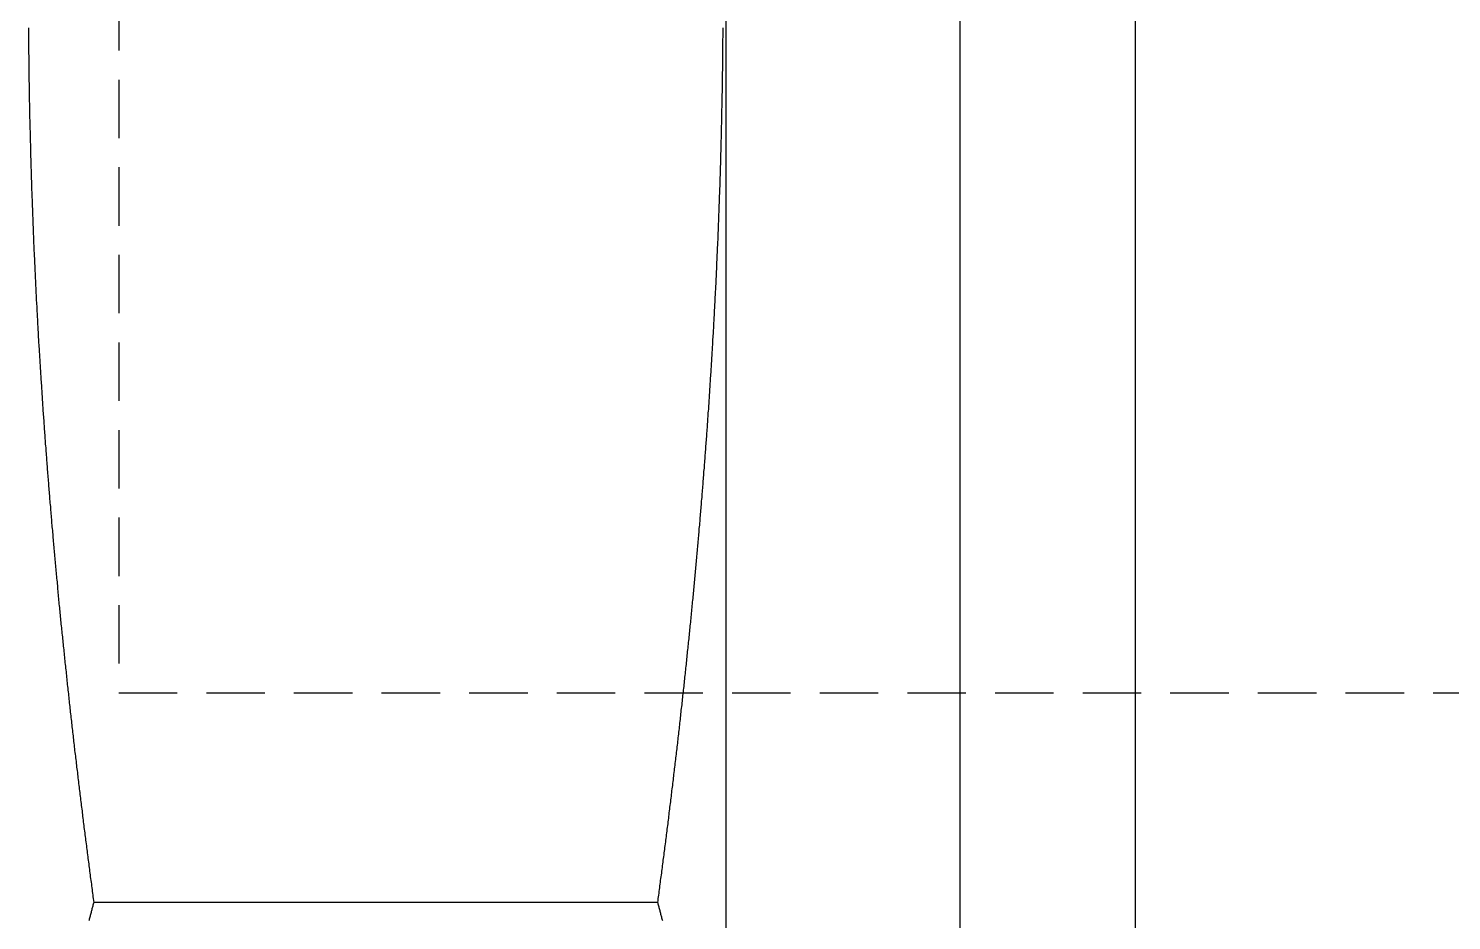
# Model space of a CAD drawing. Extents: x 0 to 112, y -21 to 77.
# Drawn here: x 44.34 to 56.52, y 6.46 to 14.1 of the extents above; entities that cross this region are included whole.
import ezdxf

# ---------------------------------------------------------------- set-up
doc = ezdxf.new("R2010")
doc.units = 0
doc.linetypes.add('DASHED', pattern=[0.75, 0.5, -0.25])
doc.layers.get('0').update_dxf_attribs({"linetype": 'CONTINUOUS'})

msp = doc.modelspace()

# ---------------------------------------------------------------- linework, layer by layer
at = {"color": 7, "linetype": 'CONTINUOUS'}
for p, q in [((50.317, 1.011), (50.317, 27.811)), ((52.317, 2.411), (52.317, 26.411)), ((53.817, 24.911), (53.817, 3.911)), ((49.73, 6.617), (44.903, 6.617))]:
    msp.add_line(p, q, dxfattribs=at)
at = {"color": 3, "linetype": 'DASHED'}
for p, q in [((45.117, 20.411), (45.117, 8.411)), ((45.117, 8.411), (68.717, 8.411))]:
    msp.add_line(p, q, dxfattribs=at)
at = {"color": 7}
for points in [[(44.345, 14.104, 0), (44.345, 14.088, 0), (44.345, 14.072, 0), (44.345, 14.056, 0), (44.345, 14.041, 0), (44.345, 14.025, 0), (44.345, 14.009, 0), (44.346, 13.993, 0), (44.346, 13.977, 0), (44.346, 13.962, 0), (44.346, 13.946, 0), (44.346, 13.93, 0), (44.346, 13.914, 0), (44.346, 13.899, 0), (44.346, 13.883, 0), (44.347, 13.867, 0), (44.347, 13.851, 0), (44.347, 13.835, 0), (44.347, 13.82, 0), (44.347, 13.804, 0), (44.348, 13.788, 0), (44.348, 13.772, 0), (44.348, 13.757, 0), (44.348, 13.741, 0), (44.348, 13.725, 0), (44.349, 13.709, 0), (44.349, 13.693, 0), (44.349, 13.678, 0), (44.349, 13.662, 0), (44.349, 13.646, 0), (44.35, 13.63, 0), (44.35, 13.614, 0), (44.35, 13.599, 0), (44.35, 13.583, 0), (44.351, 13.567, 0), (44.351, 13.551, 0), (44.351, 13.536, 0), (44.352, 13.52, 0), (44.352, 13.504, 0), (44.352, 13.488, 0), (44.352, 13.473, 0), (44.353, 13.457, 0), (44.353, 13.441, 0), (44.353, 13.425, 0), (44.354, 13.409, 0), (44.354, 13.394, 0), (44.354, 13.378, 0), (44.355, 13.362, 0), (44.355, 13.346, 0), (44.355, 13.331, 0), (44.356, 13.315, 0), (44.356, 13.299, 0), (44.356, 13.283, 0), (44.357, 13.267, 0), (44.357, 13.252, 0), (44.357, 13.236, 0), (44.358, 13.22, 0), (44.358, 13.204, 0), (44.358, 13.188, 0), (44.359, 13.173, 0), (44.359, 13.157, 0), (44.36, 13.141, 0), (44.36, 13.125, 0), (44.361, 13.11, 0), (44.361, 13.094, 0), (44.361, 13.078, 0), (44.362, 13.062, 0), (44.362, 13.046, 0), (44.363, 13.031, 0), (44.363, 13.015, 0), (44.363, 12.999, 0), (44.364, 12.983, 0), (44.364, 12.968, 0), (44.365, 12.952, 0), (44.365, 12.936, 0), (44.366, 12.92, 0), (44.366, 12.905, 0), (44.367, 12.889, 0), (44.367, 12.873, 0), (44.368, 12.857, 0), (44.368, 12.841, 0), (44.369, 12.826, 0), (44.369, 12.81, 0), (44.37, 12.794, 0), (44.37, 12.778, 0), (44.371, 12.762, 0), (44.371, 12.747, 0), (44.372, 12.731, 0), (44.372, 12.715, 0), (44.373, 12.699, 0), (44.373, 12.684, 0), (44.374, 12.668, 0), (44.374, 12.652, 0), (44.375, 12.636, 0), (44.375, 12.62, 0), (44.376, 12.605, 0), (44.377, 12.589, 0), (44.377, 12.573, 0), (44.378, 12.557, 0), (44.378, 12.542, 0), (44.379, 12.526, 0), (44.379, 12.51, 0), (44.38, 12.494, 0), (44.381, 12.479, 0), (44.381, 12.463, 0), (44.382, 12.447, 0), (44.382, 12.431, 0), (44.383, 12.415, 0), (44.384, 12.4, 0), (44.384, 12.384, 0), (44.385, 12.368, 0), (44.386, 12.352, 0), (44.386, 12.337, 0), (44.387, 12.321, 0), (44.388, 12.305, 0), (44.388, 12.289, 0), (44.389, 12.274, 0), (44.389, 12.258, 0), (44.39, 12.242, 0), (44.391, 12.226, 0), (44.392, 12.21, 0), (44.392, 12.195, 0), (44.393, 12.179, 0), (44.394, 12.163, 0), (44.394, 12.147, 0), (44.395, 12.132, 0), (44.396, 12.116, 0), (44.396, 12.1, 0), (44.397, 12.084, 0), (44.398, 12.069, 0), (44.398, 12.053, 0), (44.399, 12.037, 0), (44.4, 12.021, 0), (44.401, 12.005, 0), (44.401, 11.99, 0), (44.402, 11.974, 0), (44.403, 11.958, 0), (44.404, 11.943, 0), (44.404, 11.927, 0), (44.405, 11.911, 0), (44.406, 11.895, 0), (44.407, 11.879, 0), (44.408, 11.864, 0), (44.408, 11.848, 0), (44.409, 11.832, 0), (44.41, 11.816, 0), (44.411, 11.801, 0), (44.411, 11.785, 0), (44.412, 11.769, 0), (44.413, 11.753, 0), (44.414, 11.738, 0), (44.415, 11.722, 0), (44.416, 11.706, 0), (44.416, 11.69, 0), (44.417, 11.675, 0), (44.418, 11.659, 0), (44.419, 11.643, 0), (44.42, 11.627, 0), (44.421, 11.611, 0), (44.422, 11.596, 0), (44.422, 11.58, 0), (44.423, 11.564, 0), (44.424, 11.549, 0), (44.425, 11.533, 0), (44.426, 11.517, 0), (44.427, 11.501, 0), (44.428, 11.485, 0), (44.429, 11.47, 0), (44.429, 11.454, 0), (44.43, 11.438, 0), (44.431, 11.422, 0), (44.432, 11.407, 0), (44.433, 11.391, 0), (44.434, 11.375, 0), (44.435, 11.359, 0), (44.436, 11.344, 0), (44.437, 11.328, 0), (44.438, 11.312, 0), (44.439, 11.296, 0), (44.44, 11.281, 0), (44.441, 11.265, 0), (44.442, 11.249, 0), (44.443, 11.233, 0), (44.444, 11.218, 0), (44.444, 11.202, 0), (44.446, 11.186, 0), (44.447, 11.17, 0), (44.447, 11.155, 0), (44.449, 11.139, 0), (44.45, 11.123, 0), (44.45, 11.107, 0), (44.452, 11.092, 0), (44.453, 11.076, 0), (44.453, 11.06, 0), (44.455, 11.044, 0), (44.456, 11.029, 0), (44.457, 11.013, 0), (44.458, 10.997, 0), (44.459, 10.981, 0), (44.46, 10.966, 0), (44.461, 10.95, 0), (44.462, 10.934, 0), (44.463, 10.918, 0), (44.464, 10.903, 0), (44.465, 10.887, 0), (44.466, 10.871, 0), (44.467, 10.855, 0), (44.468, 10.84, 0), (44.469, 10.824, 0), (44.47, 10.808, 0), (44.471, 10.792, 0), (44.472, 10.777, 0), (44.474, 10.761, 0), (44.475, 10.745, 0), (44.476, 10.729, 0), (44.477, 10.714, 0), (44.478, 10.698, 0), (44.479, 10.682, 0), (44.48, 10.666, 0), (44.481, 10.651, 0), (44.483, 10.635, 0), (44.484, 10.619, 0), (44.485, 10.604, 0), (44.486, 10.588, 0), (44.487, 10.572, 0), (44.488, 10.556, 0), (44.489, 10.54, 0), (44.491, 10.525, 0), (44.492, 10.509, 0), (44.493, 10.493, 0), (44.494, 10.478, 0), (44.495, 10.462, 0), (44.496, 10.446, 0), (44.498, 10.43, 0), (44.499, 10.415, 0), (44.5, 10.399, 0), (44.501, 10.383, 0), (44.502, 10.367, 0), (44.504, 10.352, 0), (44.505, 10.336, 0), (44.506, 10.32, 0), (44.507, 10.305, 0), (44.509, 10.289, 0), (44.51, 10.273, 0), (44.511, 10.257, 0), (44.512, 10.242, 0), (44.514, 10.226, 0), (44.515, 10.21, 0), (44.516, 10.194, 0), (44.517, 10.179, 0), (44.519, 10.163, 0), (44.52, 10.147, 0), (44.521, 10.131, 0), (44.522, 10.116, 0), (44.524, 10.1, 0), (44.525, 10.084, 0), (44.526, 10.069, 0), (44.528, 10.053, 0), (44.529, 10.037, 0), (44.53, 10.021, 0), (44.532, 10.006, 0), (44.533, 9.99, 0), (44.534, 9.974, 0), (44.535, 9.958, 0), (44.537, 9.943, 0), (44.538, 9.927, 0), (44.539, 9.911, 0), (44.541, 9.895, 0), (44.542, 9.88, 0), (44.543, 9.864, 0), (44.545, 9.848, 0), (44.546, 9.833, 0), (44.547, 9.817, 0), (44.549, 9.801, 0), (44.55, 9.785, 0), (44.552, 9.77, 0), (44.553, 9.754, 0), (44.554, 9.738, 0), (44.556, 9.723, 0), (44.557, 9.707, 0), (44.559, 9.691, 0), (44.56, 9.675, 0), (44.561, 9.66, 0), (44.563, 9.644, 0), (44.564, 9.628, 0), (44.566, 9.612, 0), (44.567, 9.597, 0), (44.568, 9.581, 0), (44.57, 9.565, 0), (44.571, 9.55, 0), (44.573, 9.534, 0), (44.574, 9.518, 0), (44.575, 9.502, 0), (44.577, 9.487, 0), (44.578, 9.471, 0), (44.58, 9.455, 0), (44.581, 9.44, 0), (44.583, 9.424, 0), (44.584, 9.408, 0), (44.586, 9.392, 0), (44.587, 9.377, 0), (44.589, 9.361, 0), (44.59, 9.345, 0), (44.592, 9.33, 0), (44.593, 9.314, 0), (44.594, 9.298, 0), (44.596, 9.282, 0), (44.597, 9.267, 0), (44.599, 9.251, 0), (44.6, 9.235, 0), (44.602, 9.22, 0), (44.603, 9.204, 0), (44.605, 9.188, 0), (44.606, 9.172, 0), (44.608, 9.157, 0), (44.61, 9.141, 0), (44.611, 9.125, 0), (44.613, 9.11, 0), (44.614, 9.094, 0), (44.616, 9.078, 0), (44.617, 9.063, 0), (44.619, 9.047, 0), (44.62, 9.031, 0), (44.622, 9.015, 0), (44.623, 9, 0), (44.625, 8.984, 0), (44.627, 8.968, 0), (44.628, 8.953, 0), (44.63, 8.937, 0), (44.631, 8.921, 0), (44.633, 8.905, 0), (44.635, 8.89, 0), (44.636, 8.874, 0), (44.638, 8.858, 0), (44.639, 8.843, 0), (44.641, 8.827, 0), (44.643, 8.811, 0), (44.644, 8.796, 0), (44.646, 8.78, 0), (44.647, 8.764, 0), (44.649, 8.748, 0), (44.651, 8.733, 0), (44.652, 8.717, 0), (44.654, 8.701, 0), (44.656, 8.686, 0), (44.657, 8.67, 0), (44.659, 8.654, 0), (44.661, 8.639, 0), (44.662, 8.623, 0), (44.664, 8.607, 0), (44.666, 8.591, 0), (44.667, 8.576, 0), (44.669, 8.56, 0), (44.67, 8.544, 0), (44.672, 8.529, 0), (44.674, 8.513, 0), (44.676, 8.497, 0), (44.677, 8.482, 0), (44.679, 8.466, 0), (44.681, 8.45, 0), (44.682, 8.435, 0), (44.684, 8.419, 0), (44.686, 8.403, 0), (44.688, 8.388, 0), (44.689, 8.372, 0), (44.691, 8.356, 0), (44.693, 8.34, 0), (44.694, 8.325, 0), (44.696, 8.309, 0), (44.698, 8.293, 0), (44.7, 8.278, 0), (44.701, 8.262, 0), (44.703, 8.246, 0), (44.705, 8.231, 0), (44.707, 8.215, 0), (44.708, 8.199, 0), (44.71, 8.184, 0), (44.712, 8.168, 0), (44.714, 8.152, 0), (44.715, 8.137, 0), (44.717, 8.121, 0), (44.719, 8.105, 0), (44.721, 8.089, 0), (44.722, 8.074, 0), (44.724, 8.058, 0), (44.726, 8.042, 0), (44.728, 8.027, 0), (44.73, 8.011, 0), (44.731, 7.995, 0), (44.733, 7.98, 0), (44.735, 7.964, 0), (44.737, 7.948, 0), (44.739, 7.933, 0), (44.74, 7.917, 0), (44.742, 7.901, 0), (44.744, 7.886, 0), (44.746, 7.87, 0), (44.748, 7.854, 0), (44.75, 7.839, 0), (44.752, 7.823, 0), (44.753, 7.807, 0), (44.755, 7.792, 0), (44.757, 7.776, 0), (44.759, 7.76, 0), (44.761, 7.745, 0), (44.763, 7.729, 0), (44.764, 7.713, 0), (44.766, 7.698, 0), (44.768, 7.682, 0), (44.77, 7.666, 0), (44.772, 7.651, 0), (44.774, 7.635, 0), (44.776, 7.619, 0), (44.778, 7.604, 0), (44.779, 7.588, 0), (44.781, 7.572, 0), (44.783, 7.557, 0), (44.785, 7.541, 0), (44.787, 7.525, 0), (44.789, 7.51, 0), (44.791, 7.494, 0), (44.793, 7.478, 0), (44.795, 7.463, 0), (44.797, 7.447, 0), (44.799, 7.431, 0), (44.801, 7.416, 0), (44.803, 7.4, 0), (44.804, 7.384, 0), (44.806, 7.369, 0), (44.808, 7.353, 0), (44.81, 7.337, 0), (44.812, 7.322, 0), (44.814, 7.306, 0), (44.816, 7.29, 0), (44.818, 7.275, 0), (44.82, 7.259, 0), (44.822, 7.243, 0), (44.824, 7.228, 0), (44.826, 7.212, 0), (44.828, 7.196, 0), (44.83, 7.181, 0), (44.832, 7.165, 0), (44.834, 7.149, 0), (44.836, 7.134, 0), (44.838, 7.118, 0), (44.84, 7.102, 0), (44.842, 7.087, 0), (44.844, 7.071, 0), (44.846, 7.055, 0), (44.848, 7.04, 0), (44.85, 7.024, 0), (44.852, 7.008, 0), (44.854, 6.993, 0), (44.856, 6.977, 0), (44.858, 6.961, 0), (44.86, 6.946, 0), (44.862, 6.93, 0), (44.864, 6.915, 0), (44.866, 6.899, 0), (44.868, 6.883, 0), (44.87, 6.868, 0), (44.872, 6.852, 0), (44.874, 6.836, 0), (44.876, 6.821, 0), (44.878, 6.805, 0), (44.88, 6.789, 0), (44.883, 6.774, 0), (44.885, 6.758, 0), (44.887, 6.742, 0), (44.889, 6.727, 0), (44.891, 6.711, 0), (44.893, 6.695, 0), (44.895, 6.68, 0), (44.897, 6.664, 0), (44.899, 6.649, 0), (44.901, 6.633, 0), (44.903, 6.617, 0)], [(49.73, 6.617, 0), (49.733, 6.633, 0), (49.735, 6.649, 0), (49.737, 6.664, 0), (49.739, 6.68, 0), (49.741, 6.695, 0), (49.743, 6.711, 0), (49.745, 6.727, 0), (49.747, 6.742, 0), (49.749, 6.758, 0), (49.751, 6.774, 0), (49.753, 6.789, 0), (49.755, 6.805, 0), (49.758, 6.821, 0), (49.76, 6.836, 0), (49.762, 6.852, 0), (49.764, 6.868, 0), (49.766, 6.883, 0), (49.768, 6.899, 0), (49.77, 6.915, 0), (49.772, 6.93, 0), (49.774, 6.946, 0), (49.776, 6.961, 0), (49.778, 6.977, 0), (49.78, 6.993, 0), (49.782, 7.008, 0), (49.784, 7.024, 0), (49.786, 7.04, 0), (49.788, 7.055, 0), (49.79, 7.071, 0), (49.792, 7.087, 0), (49.794, 7.102, 0), (49.796, 7.118, 0), (49.798, 7.134, 0), (49.8, 7.149, 0), (49.802, 7.165, 0), (49.804, 7.181, 0), (49.806, 7.196, 0), (49.808, 7.212, 0), (49.81, 7.228, 0), (49.812, 7.243, 0), (49.814, 7.259, 0), (49.816, 7.275, 0), (49.818, 7.29, 0), (49.82, 7.306, 0), (49.822, 7.322, 0), (49.824, 7.337, 0), (49.825, 7.353, 0), (49.827, 7.369, 0), (49.829, 7.384, 0), (49.831, 7.4, 0), (49.833, 7.416, 0), (49.835, 7.431, 0), (49.837, 7.447, 0), (49.839, 7.463, 0), (49.841, 7.478, 0), (49.843, 7.494, 0), (49.845, 7.51, 0), (49.847, 7.525, 0), (49.849, 7.541, 0), (49.85, 7.557, 0), (49.852, 7.572, 0), (49.854, 7.588, 0), (49.856, 7.604, 0), (49.858, 7.619, 0), (49.86, 7.635, 0), (49.862, 7.651, 0), (49.864, 7.666, 0), (49.866, 7.682, 0), (49.867, 7.698, 0), (49.869, 7.713, 0), (49.871, 7.729, 0), (49.873, 7.745, 0), (49.875, 7.76, 0), (49.877, 7.776, 0), (49.879, 7.792, 0), (49.88, 7.807, 0), (49.882, 7.823, 0), (49.884, 7.839, 0), (49.886, 7.854, 0), (49.888, 7.87, 0), (49.89, 7.886, 0), (49.892, 7.901, 0), (49.893, 7.917, 0), (49.895, 7.933, 0), (49.897, 7.948, 0), (49.899, 7.964, 0), (49.901, 7.98, 0), (49.902, 7.995, 0), (49.904, 8.011, 0), (49.906, 8.027, 0), (49.908, 8.042, 0), (49.91, 8.058, 0), (49.911, 8.074, 0), (49.913, 8.089, 0), (49.915, 8.105, 0), (49.917, 8.121, 0), (49.918, 8.137, 0), (49.92, 8.152, 0), (49.922, 8.168, 0), (49.924, 8.184, 0), (49.925, 8.199, 0), (49.927, 8.215, 0), (49.929, 8.231, 0), (49.931, 8.246, 0), (49.932, 8.262, 0), (49.934, 8.278, 0), (49.936, 8.293, 0), (49.938, 8.309, 0), (49.939, 8.325, 0), (49.941, 8.34, 0), (49.943, 8.356, 0), (49.945, 8.372, 0), (49.946, 8.388, 0), (49.948, 8.403, 0), (49.95, 8.419, 0), (49.951, 8.435, 0), (49.953, 8.45, 0), (49.955, 8.466, 0), (49.956, 8.482, 0), (49.958, 8.497, 0), (49.96, 8.513, 0), (49.962, 8.529, 0), (49.963, 8.544, 0), (49.965, 8.56, 0), (49.967, 8.576, 0), (49.968, 8.591, 0), (49.97, 8.607, 0), (49.972, 8.623, 0), (49.973, 8.639, 0), (49.975, 8.654, 0), (49.977, 8.67, 0), (49.978, 8.686, 0), (49.98, 8.701, 0), (49.981, 8.717, 0), (49.983, 8.733, 0), (49.985, 8.748, 0), (49.986, 8.764, 0), (49.988, 8.78, 0), (49.99, 8.796, 0), (49.991, 8.811, 0), (49.993, 8.827, 0), (49.994, 8.843, 0), (49.996, 8.858, 0), (49.998, 8.874, 0), (49.999, 8.89, 0), (50.001, 8.905, 0), (50.002, 8.921, 0), (50.004, 8.937, 0), (50.006, 8.953, 0), (50.007, 8.968, 0), (50.009, 8.984, 0), (50.01, 9, 0), (50.012, 9.015, 0), (50.013, 9.031, 0), (50.015, 9.047, 0), (50.017, 9.063, 0), (50.018, 9.078, 0), (50.02, 9.094, 0), (50.021, 9.11, 0), (50.023, 9.125, 0), (50.024, 9.141, 0), (50.026, 9.157, 0), (50.027, 9.172, 0), (50.029, 9.188, 0), (50.03, 9.204, 0), (50.032, 9.22, 0), (50.033, 9.235, 0), (50.035, 9.251, 0), (50.036, 9.267, 0), (50.038, 9.282, 0), (50.039, 9.298, 0), (50.041, 9.314, 0), (50.042, 9.33, 0), (50.044, 9.345, 0), (50.045, 9.361, 0), (50.047, 9.377, 0), (50.048, 9.392, 0), (50.05, 9.408, 0), (50.051, 9.424, 0), (50.053, 9.44, 0), (50.054, 9.455, 0), (50.056, 9.471, 0), (50.057, 9.487, 0), (50.058, 9.502, 0), (50.06, 9.518, 0), (50.061, 9.534, 0), (50.063, 9.55, 0), (50.064, 9.565, 0), (50.066, 9.581, 0), (50.067, 9.597, 0), (50.068, 9.612, 0), (50.07, 9.628, 0), (50.071, 9.644, 0), (50.073, 9.66, 0), (50.074, 9.675, 0), (50.075, 9.691, 0), (50.077, 9.707, 0), (50.078, 9.723, 0), (50.08, 9.738, 0), (50.081, 9.754, 0), (50.082, 9.77, 0), (50.084, 9.785, 0), (50.085, 9.801, 0), (50.086, 9.817, 0), (50.088, 9.833, 0), (50.089, 9.848, 0), (50.09, 9.864, 0), (50.092, 9.88, 0), (50.093, 9.895, 0), (50.094, 9.911, 0), (50.096, 9.927, 0), (50.097, 9.943, 0), (50.098, 9.958, 0), (50.1, 9.974, 0), (50.101, 9.99, 0), (50.102, 10.006, 0), (50.104, 10.021, 0), (50.105, 10.037, 0), (50.106, 10.053, 0), (50.108, 10.069, 0), (50.109, 10.084, 0), (50.11, 10.1, 0), (50.111, 10.116, 0), (50.113, 10.131, 0), (50.114, 10.147, 0), (50.115, 10.163, 0), (50.117, 10.179, 0), (50.118, 10.194, 0), (50.119, 10.21, 0), (50.12, 10.226, 0), (50.121, 10.242, 0), (50.123, 10.257, 0), (50.124, 10.273, 0), (50.125, 10.289, 0), (50.126, 10.305, 0), (50.128, 10.32, 0), (50.129, 10.336, 0), (50.13, 10.352, 0), (50.131, 10.367, 0), (50.133, 10.383, 0), (50.134, 10.399, 0), (50.135, 10.415, 0), (50.136, 10.43, 0), (50.137, 10.446, 0), (50.139, 10.462, 0), (50.14, 10.478, 0), (50.141, 10.493, 0), (50.142, 10.509, 0), (50.143, 10.525, 0), (50.144, 10.54, 0), (50.145, 10.556, 0), (50.147, 10.572, 0), (50.148, 10.588, 0), (50.149, 10.604, 0), (50.15, 10.619, 0), (50.151, 10.635, 0), (50.152, 10.651, 0), (50.154, 10.666, 0), (50.155, 10.682, 0), (50.156, 10.698, 0), (50.157, 10.714, 0), (50.158, 10.729, 0), (50.159, 10.745, 0), (50.16, 10.761, 0), (50.161, 10.777, 0), (50.162, 10.792, 0), (50.163, 10.808, 0), (50.165, 10.824, 0), (50.166, 10.84, 0), (50.167, 10.855, 0), (50.168, 10.871, 0), (50.169, 10.887, 0), (50.17, 10.903, 0), (50.171, 10.918, 0), (50.172, 10.934, 0), (50.173, 10.95, 0), (50.174, 10.966, 0), (50.175, 10.981, 0), (50.176, 10.997, 0), (50.177, 11.013, 0), (50.178, 11.029, 0), (50.179, 11.044, 0), (50.18, 11.06, 0), (50.181, 11.076, 0), (50.182, 11.092, 0), (50.183, 11.107, 0), (50.184, 11.123, 0), (50.185, 11.139, 0), (50.186, 11.155, 0), (50.187, 11.17, 0), (50.188, 11.186, 0), (50.189, 11.202, 0), (50.19, 11.218, 0), (50.191, 11.233, 0), (50.192, 11.249, 0), (50.193, 11.265, 0), (50.194, 11.281, 0), (50.195, 11.296, 0), (50.196, 11.312, 0), (50.197, 11.328, 0), (50.198, 11.344, 0), (50.199, 11.359, 0), (50.2, 11.375, 0), (50.201, 11.391, 0), (50.202, 11.407, 0), (50.203, 11.422, 0), (50.203, 11.438, 0), (50.204, 11.454, 0), (50.205, 11.47, 0), (50.206, 11.485, 0), (50.207, 11.501, 0), (50.208, 11.517, 0), (50.209, 11.533, 0), (50.21, 11.549, 0), (50.211, 11.564, 0), (50.211, 11.58, 0), (50.212, 11.596, 0), (50.213, 11.611, 0), (50.214, 11.627, 0), (50.215, 11.643, 0), (50.216, 11.659, 0), (50.217, 11.675, 0), (50.217, 11.69, 0), (50.218, 11.706, 0), (50.219, 11.722, 0), (50.22, 11.738, 0), (50.221, 11.753, 0), (50.221, 11.769, 0), (50.222, 11.785, 0), (50.223, 11.801, 0), (50.224, 11.816, 0), (50.225, 11.832, 0), (50.225, 11.848, 0), (50.226, 11.864, 0), (50.227, 11.879, 0), (50.228, 11.895, 0), (50.229, 11.911, 0), (50.229, 11.927, 0), (50.23, 11.943, 0), (50.231, 11.958, 0), (50.232, 11.974, 0), (50.232, 11.99, 0), (50.233, 12.005, 0), (50.234, 12.021, 0), (50.235, 12.037, 0), (50.235, 12.053, 0), (50.236, 12.069, 0), (50.237, 12.084, 0), (50.237, 12.1, 0), (50.238, 12.116, 0), (50.239, 12.132, 0), (50.24, 12.147, 0), (50.24, 12.163, 0), (50.241, 12.179, 0), (50.242, 12.195, 0), (50.242, 12.21, 0), (50.243, 12.226, 0), (50.244, 12.242, 0), (50.244, 12.258, 0), (50.245, 12.274, 0), (50.246, 12.289, 0), (50.246, 12.305, 0), (50.247, 12.321, 0), (50.248, 12.337, 0), (50.248, 12.352, 0), (50.249, 12.368, 0), (50.249, 12.384, 0), (50.25, 12.4, 0), (50.251, 12.415, 0), (50.251, 12.431, 0), (50.252, 12.447, 0), (50.253, 12.463, 0), (50.253, 12.479, 0), (50.254, 12.494, 0), (50.254, 12.51, 0), (50.255, 12.526, 0), (50.256, 12.542, 0), (50.256, 12.557, 0), (50.257, 12.573, 0), (50.257, 12.589, 0), (50.258, 12.605, 0), (50.258, 12.62, 0), (50.259, 12.636, 0), (50.26, 12.652, 0), (50.26, 12.668, 0), (50.261, 12.684, 0), (50.261, 12.699, 0), (50.262, 12.715, 0), (50.262, 12.731, 0), (50.263, 12.747, 0), (50.263, 12.762, 0), (50.264, 12.778, 0), (50.264, 12.794, 0), (50.265, 12.81, 0), (50.265, 12.826, 0), (50.266, 12.841, 0), (50.266, 12.857, 0), (50.267, 12.873, 0), (50.267, 12.889, 0), (50.268, 12.905, 0), (50.268, 12.92, 0), (50.269, 12.936, 0), (50.269, 12.952, 0), (50.27, 12.968, 0), (50.27, 12.983, 0), (50.27, 12.999, 0), (50.271, 13.015, 0), (50.271, 13.031, 0), (50.272, 13.046, 0), (50.272, 13.062, 0), (50.273, 13.078, 0), (50.273, 13.094, 0), (50.273, 13.11, 0), (50.274, 13.125, 0), (50.274, 13.141, 0), (50.275, 13.157, 0), (50.275, 13.173, 0), (50.275, 13.188, 0), (50.276, 13.204, 0), (50.276, 13.22, 0), (50.276, 13.236, 0), (50.277, 13.252, 0), (50.277, 13.267, 0), (50.278, 13.283, 0), (50.278, 13.299, 0), (50.278, 13.315, 0), (50.279, 13.331, 0), (50.279, 13.346, 0), (50.279, 13.362, 0), (50.279, 13.378, 0), (50.28, 13.394, 0), (50.28, 13.409, 0), (50.281, 13.425, 0), (50.281, 13.441, 0), (50.281, 13.457, 0), (50.281, 13.473, 0), (50.282, 13.488, 0), (50.282, 13.504, 0), (50.282, 13.52, 0), (50.282, 13.536, 0), (50.283, 13.551, 0), (50.283, 13.567, 0), (50.283, 13.583, 0), (50.283, 13.599, 0), (50.284, 13.614, 0), (50.284, 13.63, 0), (50.284, 13.646, 0), (50.285, 13.662, 0), (50.285, 13.678, 0), (50.285, 13.693, 0), (50.285, 13.709, 0), (50.285, 13.725, 0), (50.286, 13.741, 0), (50.286, 13.757, 0), (50.286, 13.772, 0), (50.286, 13.788, 0), (50.286, 13.804, 0), (50.287, 13.82, 0), (50.287, 13.835, 0), (50.287, 13.851, 0), (50.287, 13.867, 0), (50.287, 13.883, 0), (50.288, 13.899, 0), (50.288, 13.914, 0), (50.288, 13.93, 0), (50.288, 13.946, 0), (50.288, 13.962, 0), (50.288, 13.977, 0), (50.288, 13.993, 0), (50.288, 14.009, 0), (50.289, 14.025, 0), (50.289, 14.041, 0), (50.289, 14.056, 0), (50.289, 14.072, 0), (50.289, 14.088, 0), (50.289, 14.104, 0)], [(44.903, 6.617, 0), (44.901, 6.609, 0), (44.899, 6.601, 0), (44.897, 6.593, 0), (44.895, 6.585, 0), (44.893, 6.577, 0), (44.891, 6.57, 0), (44.888, 6.562, 0), (44.886, 6.554, 0), (44.884, 6.546, 0), (44.882, 6.538, 0), (44.88, 6.53, 0), (44.878, 6.522, 0), (44.876, 6.514, 0), (44.874, 6.506, 0), (44.872, 6.498, 0), (44.87, 6.49, 0), (44.867, 6.482, 0), (44.865, 6.474, 0), (44.863, 6.466, 0), (44.861, 6.458, 0)], [(49.773, 6.458, 0), (49.77, 6.466, 0), (49.768, 6.474, 0), (49.766, 6.482, 0), (49.764, 6.49, 0), (49.762, 6.498, 0), (49.76, 6.506, 0), (49.758, 6.514, 0), (49.756, 6.522, 0), (49.754, 6.53, 0), (49.752, 6.538, 0), (49.75, 6.546, 0), (49.748, 6.554, 0), (49.745, 6.562, 0), (49.743, 6.57, 0), (49.741, 6.577, 0), (49.739, 6.585, 0), (49.737, 6.593, 0), (49.735, 6.601, 0), (49.733, 6.609, 0), (49.73, 6.617, 0)]]:
    msp.add_polyline3d(points, dxfattribs=at)

doc.saveas('drawing.dxf')
